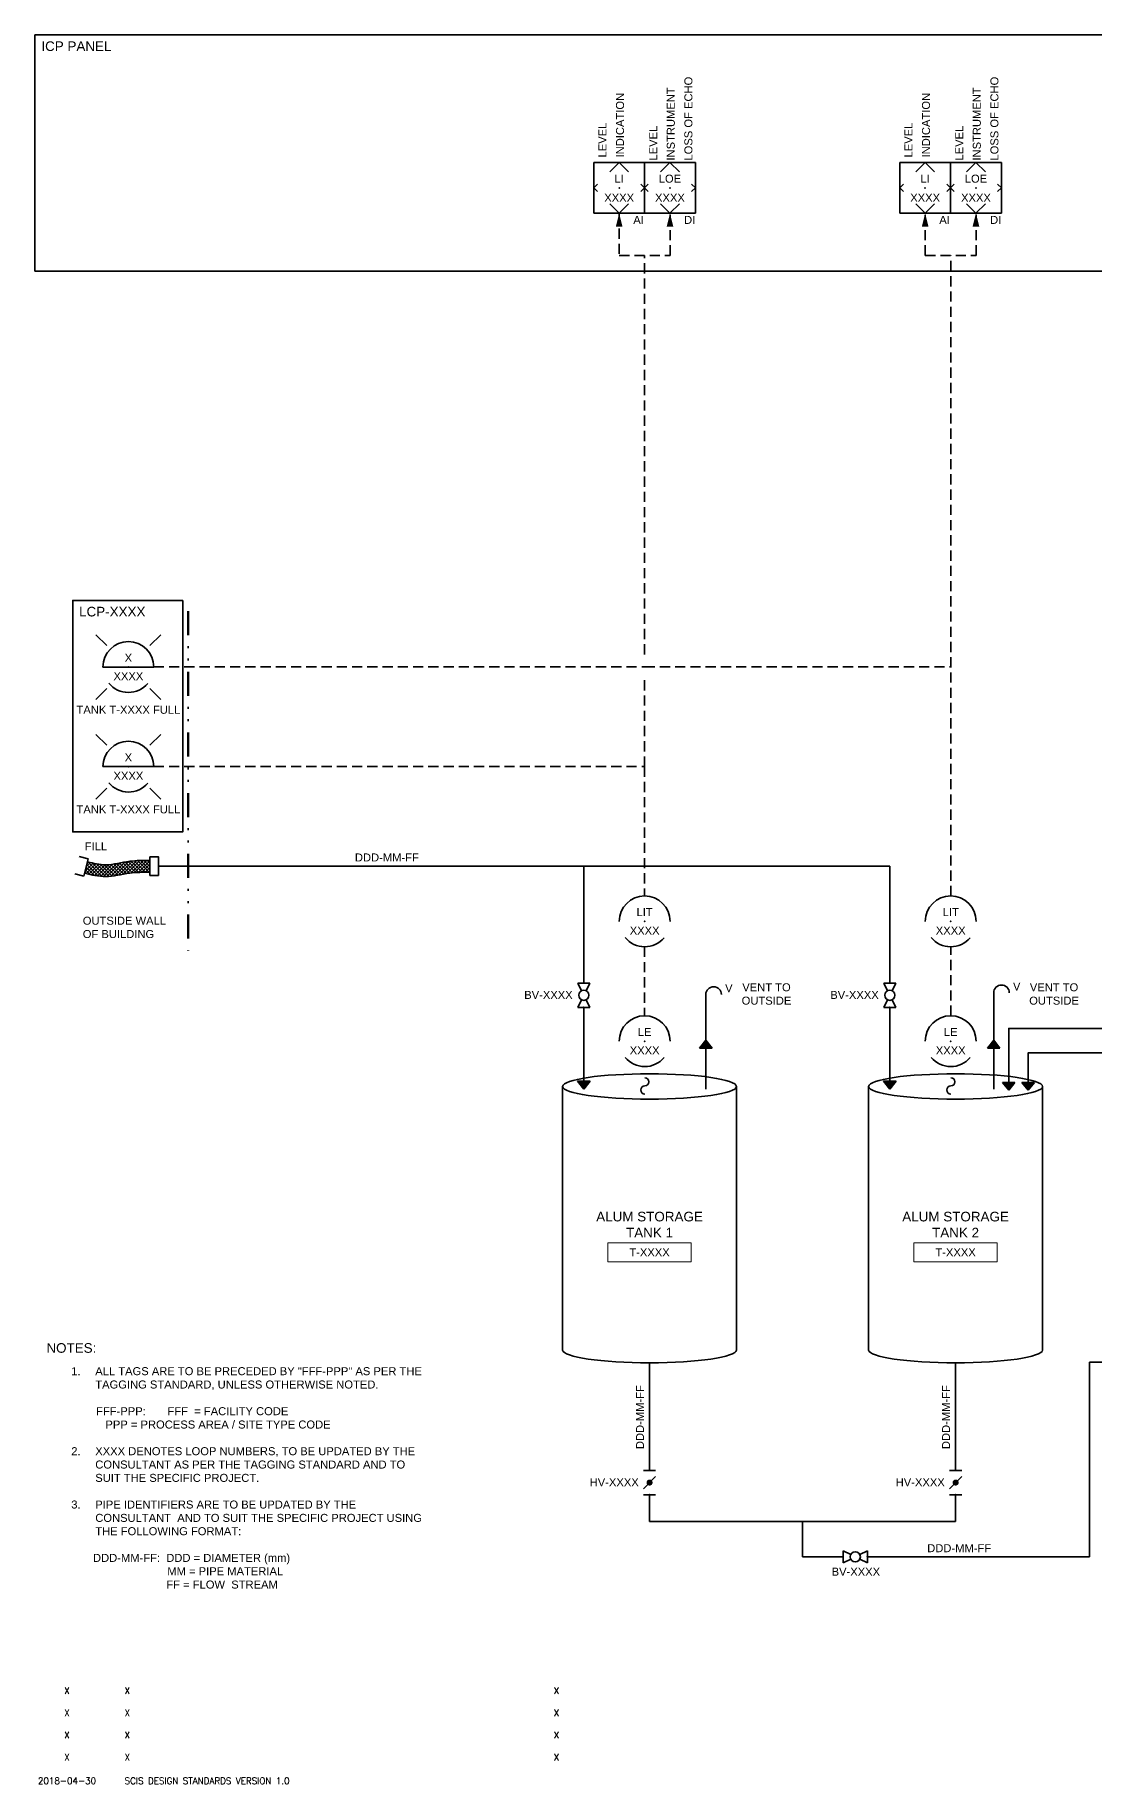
# Paper-space layout '06-Typical Chemical Metering - A1 Sheet' of a CAD drawing. Extents: x 49 to 816, y 22 to 569.
# Drawn here: x 49 to 380, y 22 to 569 of the extents above; entities that cross this region are included whole.
import ezdxf
from ezdxf.enums import TextEntityAlignment as Align

# ---------------------------------------------------------------- set-up
doc = ezdxf.new("R2010")
doc.units = 0
doc.linetypes.add('DIVIDE', pattern=[1.25, 0.5, -0.25, 0, -0.25, 0, -0.25])
doc.linetypes.add('HIDDEN2', pattern=[4.7625, 3.175, -1.5875])
doc.layers.add('BOR-A1', color=7, linetype='Continuous')
for name, color, linetype, lineweight in [('D-EQPM', 4, 'Continuous', 35), ('D-MINOR', 4, 'Continuous', 35), ('D-VALV', 4, 'Continuous', 35), ('N-ANNO-TEXT', 3, 'Continuous', 18), ('N-DBOX', 5, 'DIVIDE', 50), ('N-INST', 4, 'Continuous', 35), ('N-SGNL-ELEC', 4, 'HIDDEN2', 35)]:
    doc.layers.add(name, color=color, linetype=linetype, lineweight=lineweight)
doc.styles.add('_CGS_2-5_NOTES', font='arial.ttf', dxfattribs={"height": 2.5})
doc.styles.add('_CGS_2-5_SYMBOL', font='arial.ttf', dxfattribs={"height": 2.5})
doc.styles.add('STD2-0', font='simplex.shx', dxfattribs={"height": 2})
doc.styles.add('SYMBOL', font='arial.ttf', dxfattribs={"height": 2.5})
doc.styles.add('T1_2_5', font='arial.ttf', dxfattribs={"height": 2.5})

# ---------------------------------------------------------------- blocks, each defined once
blk = doc.blocks.new('_D_VALVE_BALL - NORMALLY OPEN')
for p, q in [((2.39, 0.71), (0, 1.9)), ((0, 1.9), (0, -1.9)), ((5.23, 0.71), (7.62, 1.9)), ((7.62, 1.9), (7.62, -1.9)), ((0, -1.9), (2.39, -0.71)), ((7.62, -1.9), (5.23, -0.71))]:
    blk.add_line(p, q)
blk.add_circle((3.81, 0), 1.59)
for p in [(0, 0), (7.62, 0)]:
    blk.add_point(p)
blk = doc.blocks.new('_N_INST_FIELD_OP ACCESS')
for start, end in [(0, 180), (219.6995, 319.7606)]:
    blk.add_arc((0, 0), 7.94, start, end)
blk.add_point((0, 0))
at = {"style": '_CGS_2-5_SYMBOL'}
blk.add_attdef('ABB', (4.41, 8.76), '', height=2.5, dxfattribs=at)
for tag, p in [('TAG', (0, 1.63)), ('NO', (0, -4.12))]:
    blk.add_attdef(tag, text='', height=2.5, dxfattribs=at).set_placement(p, align=Align.CENTER)
blk = doc.blocks.new('_D_VALVE_BUTTERFLY')
h = blk.add_hatch(color=256)
edge = h.paths.add_edge_path()
edge.add_arc((3.81, 0.02), 0.953, 180, 540)
for p, q in [((0, 1.91), (0, -1.9)), ((1.91, 1.91), (5.72, -1.9)), ((7.62, 1.91), (7.62, -1.9))]:
    blk.add_line(p, q)
for p in [(3.81, 0), (0, -0.02), (7.62, -0.02)]:
    blk.add_point(p)
blk = doc.blocks.new('_N_LIGHT_PANEL')
for p, q in [((-10.12, 10.08), (-6.74, 6.73)), ((10.1, 10.08), (6.72, 6.73)), ((-7.95, 0), (7.95, 0)), ((-10.12, -10.11), (-6.74, -6.76)), ((10.1, -10.11), (6.72, -6.76))]:
    blk.add_line(p, q)
for start, end in [(0, 180), (219.6995, 319.7606)]:
    blk.add_arc((0, 0), 7.94, start, end)
blk.add_point((0, 0))
at = {"style": '_CGS_2-5_SYMBOL'}
blk.add_attdef('ABB', (7.41, 4.76), '', height=2.5, dxfattribs=at)
for tag, p in [('TAG', (0, 1.63)), ('NO', (0, -4.12))]:
    blk.add_attdef(tag, text='', height=2.5, dxfattribs=at).set_placement(p, align=Align.CENTER)
blk = doc.blocks.new('_N_PLC_FIELD_OP ACCESS')
for p, q in [((-7.94, 15.87), (7.94, 15.87)), ((-7.94, 0), (-7.94, 15.87)), ((0, 15.87), (-2.96, 12.91)), ((2.96, 12.91), (0, 15.87)), ((7.94, 0), (7.94, 15.87)), ((-6.76, 9.11), (-7.94, 7.94)), ((-7.94, 7.94), (-6.76, 6.76)), ((7.94, 7.94), (6.76, 9.11)), ((6.76, 6.76), (7.94, 7.94)), ((7.94, 0), (-7.94, 0)), ((-2.96, 2.96), (0, 0)), ((0, 0), (2.96, 2.96))]:
    blk.add_line(p, q)
blk.add_point((0, 7.94))
at = {"style": '_CGS_2-5_SYMBOL'}
for tag, p in [('DESCRIPTION1', (-3.99, 16.48)), ('DESCRIPTION2', (1.51, 16.48)), ('DESCRIPTION3', (7.01, 16.48))]:
    blk.add_attdef(tag, p, '', height=2.5, rotation=90, dxfattribs=at)
for tag, p in [('TAG', (0, 9.57)), ('NO', (0, 3.62))]:
    blk.add_attdef(tag, text='', height=2.5, dxfattribs=at).set_placement(p, align=Align.CENTER)
blk.add_attdef('ABB', (4.41, -3.31), '', height=2.5, dxfattribs=at)
blk = doc.blocks.new('_D_METER_LEVEL ULTRASOUND')
for centre, radius, start, end in [((0, 0), 7.94, 0, 180), ((0, 0), 7.94, 219.6995, 319.7606), ((0.04, -15.24), 1.27, 90, 270), ((0.04, -12.7), 1.27, 270, 90)]:
    blk.add_arc(centre, radius, start, end)
blk.add_point((0, 0))
at = {"style": '_CGS_2-5_SYMBOL'}
blk.add_attdef('ABB', (4.41, 8.76), '', height=2.5, dxfattribs=at)
for tag, p in [('TAG', (0, 1.63)), ('NO', (0, -4.12))]:
    blk.add_attdef(tag, text='', height=2.5, dxfattribs=at).set_placement(p, align=Align.CENTER)
blk = doc.blocks.new('_D_MISC_GOOSENECK VENT')
blk.add_line((0, 0), (0, 6.24))
blk.add_arc((2.44, 6.24), 2.44, 0, 180)
at = {"style": '_CGS_2-5_SYMBOL'}
blk.add_text('V', height=2.5, dxfattribs=at).set_placement((6.03, 6.96))
blk = doc.blocks.new('CGS A1 REV ATT')
at = {"layer": 'BOR-A1', "color": 1, "style": 'STD2-0'}
for tag, p in [('R5-DATE', (58.99, 50.62)), ('R5-BY', (211.87, 50.62)), ('R4-DATE', (58.99, 43.7)), ('R4-BY', (211.87, 43.7)), ('R3-DATE', (58.99, 36.78)), ('R3-BY', (211.87, 36.78)), ('R2-DATE', (58.99, 29.86)), ('R2-BY', (211.87, 29.86)), ('R1-DATE', (58.99, 22.46)), ('R1-BY', (211.87, 22.46))]:
    blk.add_attdef(tag, text='', height=2, dxfattribs=at).set_placement(p, align=Align.CENTER)
for tag, p in [('R5-DESC', (76.99, 50.62)), ('R4-DESC', (76.99, 43.7)), ('R3-DESC', (76.99, 36.78)), ('R2-DESC', (76.99, 29.86)), ('R1-DESC', (76.99, 22.46))]:
    blk.add_attdef(tag, p, '', height=2, dxfattribs=at)

psp = doc.layouts.new('06-Typical Chemical Metering - A1 Sheet')

# ---------------------------------------------------------------- hatches: boundary and pattern name
at = {"layer": 'D-MINOR'}
h = psp.add_hatch(dxfattribs=at)
h.set_pattern_fill('ANSI37', color=256, scale=6, style=0)
h.set_pattern_definition([(45, (-348.74414, 288.87674), (-0.5303301, 0.5303301), []), (135, (-348.74414, 288.87674), (-0.5303301, -0.5303301), [])])
edge = h.paths.add_edge_path()
edge.add_line((65.39, 310.63), (64.51, 307.08))
edge.add_spline(control_points=[(64.49, 307.09), (66.68, 306.54), (71.37, 305.37), (78.14, 307.37), (82.78, 307.37), (84.9, 307.37)], knot_values=[0, 0, 0, 0, 6.673767, 14.251645, 20.582021, 20.582021, 20.582021, 20.582021], degree=3, periodic=0)
edge.add_spline(control_points=[(65.39, 310.63), (67.29, 310.18), (71.67, 309.12), (78.14, 311.08), (82.78, 311.07), (84.9, 311.07)], knot_values=[0, 0, 0, 0, 5.754694, 13.332572, 19.662948, 19.662948, 19.662948, 19.662948], degree=3, periodic=0)
edge.add_line((84.9, 311.07), (84.9, 307.37))

# ---------------------------------------------------------------- linework, layer by layer
at = {"layer": 'D-EQPM'}
for points in [[(213.8, 240.44), (213.8, 158.07)], [(268.11, 158.07), (268.11, 240.44)], [(309.39, 240.44), (309.39, 158.07)], [(363.7, 158.07), (363.7, 240.44)]]:
    psp.add_lwpolyline(points, dxfattribs=at)
for centre in [(240.95, 240.44), (336.55, 240.44)]:
    psp.add_ellipse(centre, major_axis=(-27.15, 0), ratio=0.145964, dxfattribs=at)
for centre in [(240.95, 158.07), (336.55, 158.07)]:
    psp.add_ellipse(centre, major_axis=(27.15, 0), ratio=0.145964, start_param=3.141593, end_param=6.283185, dxfattribs=at)
at = {"layer": 'D-MINOR'}
for p, q in [((65.64, 311.6), (62.81, 312.32)), ((64.24, 306.12), (65.64, 311.6)), ((64.24, 306.12), (61.41, 306.84)), ((65.39, 310.63), (64.51, 307.08)), ((84.9, 311.07), (84.9, 307.37)), ((316.01, 309.29), (87.54, 309.29)), ((220.42, 272.74), (220.42, 309.29)), ((316.01, 272.74), (316.01, 309.29)), ((258.54, 262.92), (258.54, 269.16)), ((348.46, 263.46), (348.46, 269.7)), ((240.95, 120.47), (240.95, 154.11)), ((336.55, 120.47), (336.55, 154.11)), ((378.39, 154.28), (378.39, 93.46)), ((384.47, 154.28), (378.39, 154.28)), ((240.95, 112.85), (240.95, 104.52)), ((336.55, 112.85), (336.55, 104.52)), ((336.55, 104.52), (240.95, 104.52)), ((288.75, 93.46), (288.75, 104.52)), ((301.41, 93.46), (288.75, 93.46)), ((309.03, 93.46), (378.39, 93.46))]:
    psp.add_line(p, q, dxfattribs=at)
at = {"layer": 'D-MINOR', "ltscale": 0.001}
for p, q in [((256.59, 252.41), (258.54, 254.89)), ((260.49, 252.41), (256.59, 252.41)), ((258.54, 254.89), (260.49, 252.41)), ((346.51, 252.41), (348.46, 254.89)), ((350.41, 252.41), (346.51, 252.41)), ((348.46, 254.89), (350.41, 252.41)), ((218.47, 242.04), (222.37, 242.04)), ((220.42, 239.56), (218.47, 242.04)), ((222.37, 242.04), (220.42, 239.56)), ((314.06, 242.04), (317.96, 242.04)), ((316.01, 239.56), (314.06, 242.04)), ((317.96, 242.04), (316.01, 239.56)), ((351.21, 241.72), (355.11, 241.72)), ((353.16, 239.24), (351.21, 241.72)), ((355.11, 241.72), (353.16, 239.24)), ((357.29, 241.72), (361.19, 241.72)), ((359.24, 239.24), (357.29, 241.72)), ((361.19, 241.72), (359.24, 239.24))]:
    psp.add_line(p, q, dxfattribs=at)
at = {"layer": 'D-MINOR'}
psp.add_lwpolyline([(84.9, 312.22), (87.54, 312.22), (87.54, 306.37), (84.9, 306.37)], close=True, dxfattribs=at)
for points in [[(220.42, 239.56), (220.42, 265.12)], [(258.54, 239.56), (258.54, 262.92)], [(316.01, 239.56), (316.01, 265.12)], [(348.46, 239.56), (348.46, 263.46)], [(353.16, 239.24), (353.16, 258.55), (490.63, 258.55), (490.63, 206.05)], [(359.24, 239.24), (359.24, 250.98), (483.08, 250.98), (483.08, 219.22)]]:
    psp.add_lwpolyline(points, dxfattribs=at)
for points in [[(64.49, 307.09), (71.07, 306.01), (78.57, 307.09), (84.9, 307.37)], [(65.39, 310.63), (71.07, 309.71), (78.57, 310.79), (84.9, 311.07)]]:
    psp.add_spline(points, degree=3, dxfattribs=at)
at = {"layer": 'D-MINOR', "ltscale": 0.1, "extrusion": (0, 0, -1)}
for points in [[(-260.49, 252.41), (-256.59, 252.41), (-258.54, 254.89)], [(-350.41, 252.41), (-346.51, 252.41), (-348.46, 254.89)], [(-218.47, 242.04), (-222.37, 242.04), (-220.42, 239.56)], [(-314.06, 242.04), (-317.96, 242.04), (-316.01, 239.56)], [(-351.21, 241.72), (-355.11, 241.72), (-353.16, 239.24)], [(-357.29, 241.72), (-361.19, 241.72), (-359.24, 239.24)]]:
    psp.add_solid(points, dxfattribs=at)
at = {"layer": 'N-ANNO-TEXT', "color": 4}
for points in [[(253.95, 185.61), (227.95, 185.61), (227.95, 191.61), (253.95, 191.61)], [(349.55, 185.61), (323.55, 185.61), (323.55, 191.61), (349.55, 191.61)]]:
    psp.add_lwpolyline(points, close=True, dxfattribs=at)
at = {"layer": 'N-DBOX', "ltscale": 15}
psp.add_line((96.79, 388.94), (96.79, 280.55), dxfattribs=at)
at = {"layer": 'N-INST'}
psp.add_lwpolyline([(48.99, 569), (816, 569), (816, 495.21), (48.99, 495.21)], close=True, dxfattribs=at)
at = {"layer": 'N-INST', "ltscale": 10}
psp.add_lwpolyline([(95.14, 392.31), (60.76, 392.31), (60.76, 319.97), (95.14, 319.97)], close=True, dxfattribs=at)
at = {"layer": 'N-SGNL-ELEC'}
for p, q in [((231.47, 513.28), (231.48, 500.11)), ((247.36, 500.11), (247.36, 513.28)), ((327.06, 500.11), (327.05, 513.28)), ((342.94, 500.11), (342.94, 513.28)), ((231.48, 500.11), (247.36, 500.11)), ((239.43, 375.45), (239.42, 500.11)), ((327.06, 500.11), (342.94, 500.11)), ((335.03, 299.95), (335.03, 500.11)), ((86.11, 371.51), (239.43, 371.51)), ((239.43, 371.51), (335.03, 371.51)), ((239.43, 340.38), (239.43, 367.57)), ((86.11, 340.38), (239.43, 340.38)), ((239.43, 340.38), (239.43, 299.95)), ((239.43, 284.08), (239.43, 262.52))]:
    psp.add_line(p, q, dxfattribs=at)
at = {"layer": 'N-SGNL-ELEC', "linetype": 'Continuous'}
for points in [[(231.47, 513.28, 0, 2.1, 0), (231.47, 509.08, 2.1, 2.1, 0)], [(247.34, 513.28, 0, 2.1, 0), (247.34, 509.08, 2.1, 2.1, 0)], [(327.05, 513.28, 0, 2.1, 0), (327.05, 509.08, 2.1, 2.1, 0)], [(342.92, 513.28, 0, 2.1, 0), (342.92, 509.08, 2.1, 2.1, 0)]]:
    psp.add_lwpolyline(points, format="xyseb", dxfattribs=at)
at = {"layer": 'N-SGNL-ELEC'}
psp.add_lwpolyline([(335.03, 262.52), (335.03, 284.08)], dxfattribs=at)

# ---------------------------------------------------------------- block references
psp.add_blockref('CGS A1 REV ATT', (0, 0)).add_auto_attribs({'R1-DATE': '2018-04-30', 'R1-DESC': 'SCIS DESIGN STANDARDS VERSION 1.0', 'R2-DATE': 'X', 'R2-DESC': 'X', 'R2-BY': 'X', 'R3-DATE': 'X', 'R3-DESC': 'X', 'R3-BY': 'X', 'R4-DATE': 'X', 'R4-DESC': 'X', 'R4-BY': 'X', 'R5-DATE': 'X', 'R5-DESC': 'X', 'R5-BY': 'X'})
at = {"layer": 'D-MINOR'}
for p in [(258.54, 262.92), (348.46, 263.46)]:
    psp.add_blockref('_D_MISC_GOOSENECK VENT', p, dxfattribs=at)
at = {"layer": 'D-VALV', "ltscale": 0.0508}
for name, p, rotation in [('_D_VALVE_BALL - NORMALLY OPEN', (220.42, 265.12), 90), ('_D_VALVE_BALL - NORMALLY OPEN', (316.01, 265.12), 90), ('_D_VALVE_BUTTERFLY', (240.95, 120.47), 270), ('_D_VALVE_BUTTERFLY', (336.55, 120.47), 270)]:
    psp.add_blockref(name, p, dxfattribs=dict(at, rotation=rotation))
psp.add_blockref('_D_VALVE_BALL - NORMALLY OPEN', (301.41, 93.46), dxfattribs=at)
at = {"layer": 'N-INST'}
for name, p, values in [('_N_PLC_FIELD_OP ACCESS', (247.33, 513.28), {'DESCRIPTION3': 'LOSS OF ECHO', 'DESCRIPTION2': 'INSTRUMENT', 'DESCRIPTION1': 'LEVEL', 'TAG': 'LOE', 'NO': 'XXXX', 'ABB': 'DI'}), ('_N_PLC_FIELD_OP ACCESS', (342.92, 513.28), {'DESCRIPTION3': 'LOSS OF ECHO', 'DESCRIPTION2': 'INSTRUMENT', 'DESCRIPTION1': 'LEVEL', 'TAG': 'LOE', 'NO': 'XXXX', 'ABB': 'DI'}), ('_N_PLC_FIELD_OP ACCESS', (231.47, 513.28), {'DESCRIPTION2': ' INDICATION', 'DESCRIPTION1': ' LEVEL', 'TAG': 'LI', 'NO': 'XXXX', 'ABB': 'AI'}), ('_N_PLC_FIELD_OP ACCESS', (327.05, 513.28), {'DESCRIPTION2': ' INDICATION', 'DESCRIPTION1': ' LEVEL', 'TAG': 'LI', 'NO': 'XXXX', 'ABB': 'AI'}), ('_N_INST_FIELD_OP ACCESS', (239.43, 292.02), {'NO': 'XXXX', 'TAG': 'LIT'}), ('_N_INST_FIELD_OP ACCESS', (335.03, 292.02), {'NO': 'XXXX', 'TAG': 'LIT'})]:
    psp.add_blockref(name, p, dxfattribs=at).add_auto_attribs(values)
at = {"layer": 'N-INST', "ltscale": 0.0508}
ref = psp.add_blockref('_N_LIGHT_PANEL', (78.16, 371.5), dxfattribs=at)
ref.add_attrib('TAG', 'X', dxfattribs={"layer": '0', "color": 4, "height": 2.5, "style": 'T1_2_5'}).set_placement((78.17, 373.14), align=Align.CENTER)
ref.add_attrib('NO', 'XXXX', dxfattribs={"layer": '0', "color": 4, "height": 2.5, "style": 'SYMBOL'}).set_placement((78.17, 367.39), align=Align.CENTER)
ref = psp.add_blockref('_N_LIGHT_PANEL', (78.16, 340.37), dxfattribs=at)
ref.add_attrib('TAG', 'X', dxfattribs={"layer": '0', "color": 4, "height": 2.5, "style": 'T1_2_5'}).set_placement((78.17, 342.01), align=Align.CENTER)
ref.add_attrib('NO', 'XXXX', dxfattribs={"layer": '0', "color": 4, "height": 2.5, "style": 'SYMBOL'}).set_placement((78.17, 336.26), align=Align.CENTER)
at = {"layer": 'N-INST'}
ref = psp.add_blockref('_D_METER_LEVEL ULTRASOUND', (239.43, 254.58), dxfattribs=at)
ref.add_attrib('TAG', 'LE', dxfattribs={"layer": '0', "height": 2.5, "style": '_CGS_2-5_SYMBOL'}).set_placement((239.43, 256.21), align=Align.CENTER)
ref.add_attrib('NO', 'XXXX', dxfattribs={"layer": '0', "height": 2.5, "style": '_CGS_2-5_SYMBOL'}).set_placement((239.43, 250.47), align=Align.CENTER)
ref = psp.add_blockref('_D_METER_LEVEL ULTRASOUND', (335.03, 254.58), dxfattribs=at)
ref.add_attrib('TAG', 'LE', dxfattribs={"layer": '0', "height": 2.5, "style": '_CGS_2-5_SYMBOL'}).set_placement((335.03, 256.21), align=Align.CENTER)
ref.add_attrib('NO', 'XXXX', dxfattribs={"layer": '0', "height": 2.5, "style": '_CGS_2-5_SYMBOL'}).set_placement((335.03, 250.47), align=Align.CENTER)

# ---------------------------------------------------------------- texts
at = {"layer": 'N-ANNO-TEXT', "color": 4, "style": '_CGS_2-5_NOTES'}
for p in [(240.95, 187.37), (336.55, 187.37)]:
    psp.add_text('T-XXXX', height=2.5, dxfattribs=at).set_placement(p, align=Align.CENTER)
at = {"layer": 'N-ANNO-TEXT', "style": '_CGS_2-5_NOTES'}
for s, insert, char_height, width, attachment_point in [('ICP PANEL', (50.99, 567), 3, 103.4701, 1), ('LCP-XXXX', (62.76, 390.31), 3, 103.4701, 1), ('DDD-MM-FF', (148.92, 313.24), 2.5, 42.0547, 1), ('BV-XXXX', (209.38, 270.29), 2.5, 42.0547, 2), ('BV-XXXX', (304.98, 270.29), 2.5, 42.0547, 2), ('NOTES:', (52.56, 160.22), 3, 58.28, 1), ('\\pi-7.5,l7.5,t7.5;1.^IALL TAGS ARE TO BE PRECEDED BY "FFF-PPP" AS PER THE TAGGING STANDARD, UNLESS OTHERWISE NOTED.\\P\\pi0,l0,tz;\\P        FFF-PPP:       FFF  = FACILITY CODE^I^I^I^I^I                     PPP = PROCESS AREA / SITE TYPE CODE \\P\\P\\pi-7.5,l7.5,t7.5;2.^IXXXX DENOTES LOOP NUMBERS, TO BE UPDATED BY THE CONSULTANT AS PER THE TAGGING STANDARD AND TO SUIT THE SPECIFIC PROJECT.\\P\\pi0,l0,tz;\\P\\pi-7.5,l7.5,t7.5;3.^IPIPE IDENTIFIERS ARE TO BE UPDATED BY THE CONSULTANT  AND TO SUIT THE SPECIFIC PROJECT USING THE FOLLOWING FORMAT:\\P\\pi0,l0,tz;\\P       DDD-MM-FF:  DDD = DIAMETER (mm)\\P^I^I^IMM = PIPE MATERIAL\\P^I^I          FF = FLOW  STREAM  ', (60.32, 152.72), 2.5, 109.7185, 1), ('HV-XXXX', (229.92, 118.01), 2.5, 42.0547, 2), ('HV-XXXX', (325.51, 118.01), 2.5, 42.0547, 2), ('DDD-MM-FF', (327.69, 97.41), 2.5, 42.0547, 1), ('BV-XXXX', (305.41, 90.06), 2.5, 42.0547, 2)]:
    psp.add_mtext(s, dxfattribs=dict(at, insert=insert, char_height=char_height, width=width, attachment_point=attachment_point))
at = {"layer": 'N-ANNO-TEXT', "ltscale": 15, "style": '_CGS_2-5_NOTES'}
for s, insert, char_height, width, attachment_point in [('TANK T-XXXX FULL', (78.17, 359.4), 2.5, 34.8173, 2), ('VENT TO OUTSIDE', (277.49, 269.32), 2.5, 23.4505, 5), ('VENT TO OUTSIDE', (367.31, 269.32), 2.5, 23.4505, 5), ('ALUM STORAGE \\PTANK 1', (240.95, 197.27), 3, 54.3093, 5), ('ALUM STORAGE\\PTANK 2', (336.55, 197.27), 3, 54.3093, 5)]:
    psp.add_mtext(s, dxfattribs=dict(at, insert=insert, char_height=char_height, width=width, attachment_point=attachment_point))
at = {"layer": 'N-ANNO-TEXT', "char_height": 2.5, "width": 42.0547, "attachment_point": 3, "rotation": 90, "style": '_CGS_2-5_NOTES'}
for insert in [(236.72, 147.1), (332.32, 147.1)]:
    psp.add_mtext('DDD-MM-FF', dxfattribs=dict(at, insert=insert))
at = {"layer": 'N-INST', "ltscale": 15, "char_height": 2.5, "style": '_CGS_2-5_NOTES'}
for s, insert, width, attachment_point in [('TANK T-XXXX FULL', (78.17, 328.27), 34.8173, 2), ('FILL', (64.53, 314.21), 34.7566, 7), ('OUTSIDE WALL OF BUILDING', (63.92, 286.78), 27.752, 7)]:
    psp.add_mtext(s, dxfattribs=dict(at, insert=insert, width=width, attachment_point=attachment_point))

doc.saveas('drawing.dxf')
